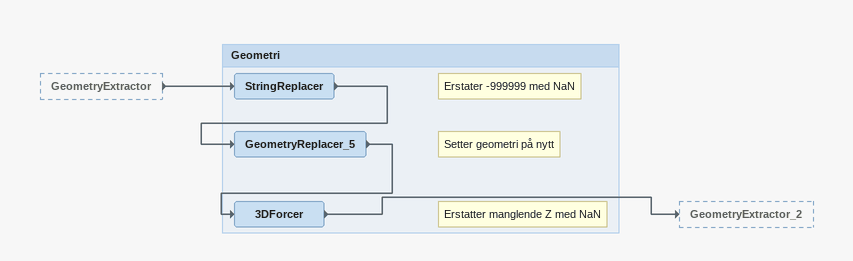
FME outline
GeometryExtractor [outside]
    -> StringReplacer

Bookmark: Geometri
Note: Erstater -999999 med NaN
StringReplacer
    -> GeometryReplacer_5
Note: Setter geometri på nytt
GeometryReplacer_5
    -> 3DForcer
Note: Erstatter manglende Z med NaN
3DForcer
    -> GeometryExtractor_2
